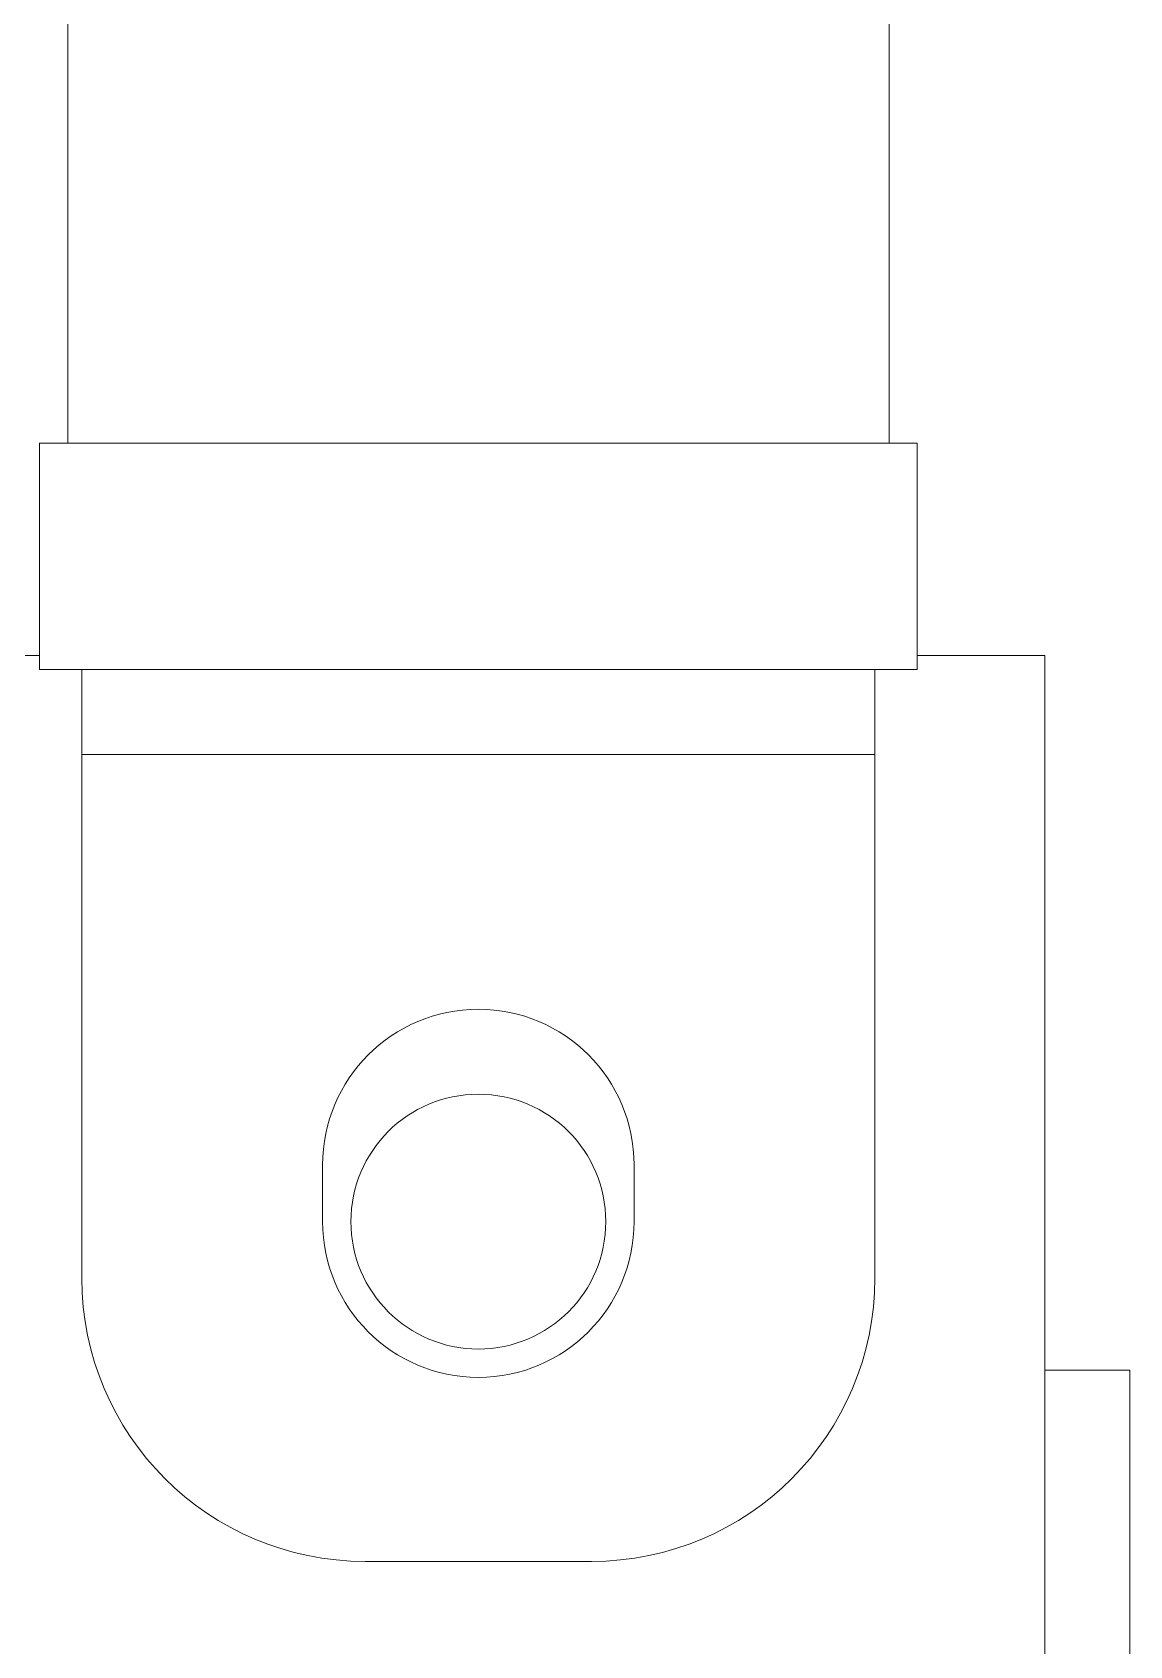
# Model space of a CAD drawing. Header units: millimetres. Extents: x 0 to 8410, y 0 to 5940.
# Drawn here: x 579.3 to 618.1, y 4799.1 to 4856.1 of the extents above; entities that cross this region are included whole.
import ezdxf

# ---------------------------------------------------------------- set-up
doc = ezdxf.new("R2010")
doc.units = ezdxf.units.MM
doc.header["$LTSCALE"] = 10
doc.layers.add('가시적인 것(ISO)', color=3, linetype='Continuous', lineweight=5, true_color=0x00ff00)

msp = doc.modelspace()

# ---------------------------------------------------------------- linework, layer by layer
at = {"layer": '가시적인 것(ISO)'}
for p, q in [((580.594, 4870.596), (580.594, 4841.596)), ((609.594, 4870.596), (609.594, 4841.596)), ((610.594, 4841.596), (579.594, 4841.596)), ((579.594, 4841.596), (579.594, 4833.596)), ((610.594, 4841.596), (610.594, 4833.596)), ((579.094, 4834.096), (579.594, 4834.096)), ((610.594, 4834.096), (615.094, 4834.096)), ((615.094, 4834.096), (615.094, 4754.096)), ((579.594, 4833.596), (610.594, 4833.596)), ((581.094, 4833.596), (581.094, 4830.596)), ((609.094, 4830.596), (609.094, 4833.596)), ((591.094, 4830.596), (581.094, 4830.596)), ((581.094, 4812.096), (581.094, 4830.596)), ((599.094, 4830.596), (591.094, 4830.596)), ((609.094, 4830.596), (599.094, 4830.596)), ((609.094, 4830.596), (609.094, 4812.096)), ((589.594, 4814.096), (589.594, 4816.096)), ((600.594, 4816.096), (600.594, 4814.096)), ((615.094, 4808.846), (618.094, 4808.846)), ((618.094, 4802.846), (618.094, 4808.846)), ((618.094, 4802.846), (618.094, 4746.096)), ((599.094, 4802.096), (591.094, 4802.096))]:
    msp.add_line(p, q, dxfattribs=at)
msp.add_circle((595.094, 4814.096), 4.5, dxfattribs=at)
for centre, radius, start, end in [((595.094, 4816.096), 5.5, 0, 180), ((595.094, 4814.096), 5.5, 180, 0), ((591.094, 4812.096), 10, 180, 270), ((599.094, 4812.096), 10, 270, 0)]:
    msp.add_arc(centre, radius, start, end, dxfattribs=at)

doc.saveas('drawing.dxf')
